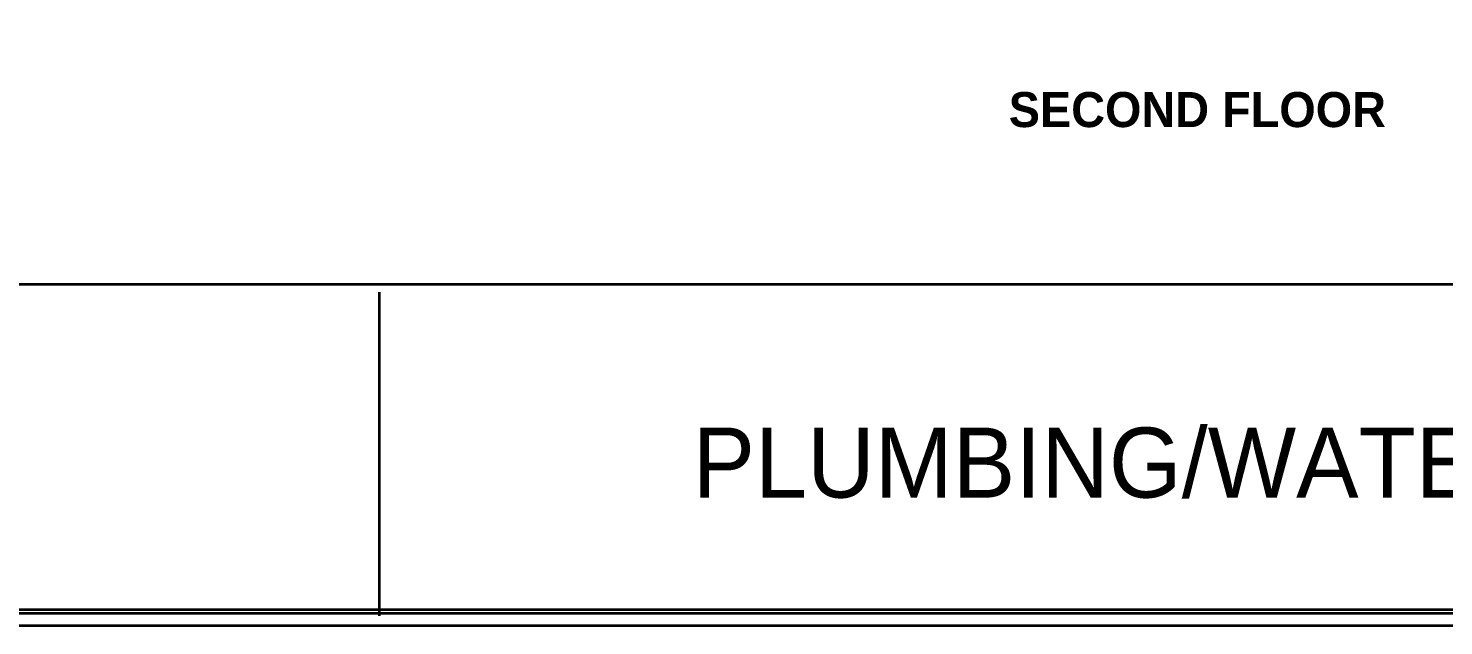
# Model space of a CAD drawing. Header units: millimetres. Extents: x 626118 to 667468, y 4481694 to 4492717.
# Drawn here: x 645914 to 648340, y 4481694 to 4482718 of the extents above; entities that cross this region are included whole.
import ezdxf

# ---------------------------------------------------------------- set-up
doc = ezdxf.new("R2010")
doc.units = ezdxf.units.MM
doc.linetypes.add('DUZ', pattern=[500, 500])
doc.layers.get('0').update_dxf_attribs({"color": 1, "linetype": 'DUZ'})
doc.layers.add('DUVAR', color=7, linetype='Continuous', lineweight=35)
doc.layers.add('LOGO', color=7, linetype='Continuous')

msp = doc.modelspace()

# ---------------------------------------------------------------- linework, layer by layer
at = {"layer": 'DUVAR'}
for p, q in [((651497.24, 4482278.7), (644351.84, 4482278.7)), ((646515.57, 4482265.55), (646515.57, 4481711.05))]:
    msp.add_line(p, q, dxfattribs=at)
for points in [[(644324.54, 4486494.17), (651524.54, 4486494.17), (651524.54, 4481694.17), (644324.54, 4481694.17)], [(644345.54, 4486473.17), (651503.54, 4486473.17), (651503.54, 4481715.17), (644345.54, 4481715.17)], [(644351.84, 4486466.87), (651497.24, 4486466.87), (651497.24, 4481721.47), (644351.84, 4481721.47)]]:
    msp.add_lwpolyline(points, close=True, dxfattribs=at)

# ---------------------------------------------------------------- texts
at = {"insert": (647594.29, 4482608.5), "char_height": 60, "attachment_point": 1}
msp.add_mtext_dynamic_manual_height_columns('{\\fCentury Gothic|b1|i0|c0|p34;\\C7;SECOND FLOOR}', width=710.4957, gutter_width=12.5, heights=[0], dxfattribs=at)
at = {"layer": 'LOGO', "insert": (647052.53, 4482033.63), "char_height": 120, "width": 2309.0522, "attachment_point": 1}
msp.add_mtext('{\\fGoudy Old Style|b0|i0|c0|p18;PLUMBING/WATER SUPPLY}', dxfattribs=at)

doc.saveas('drawing.dxf')
